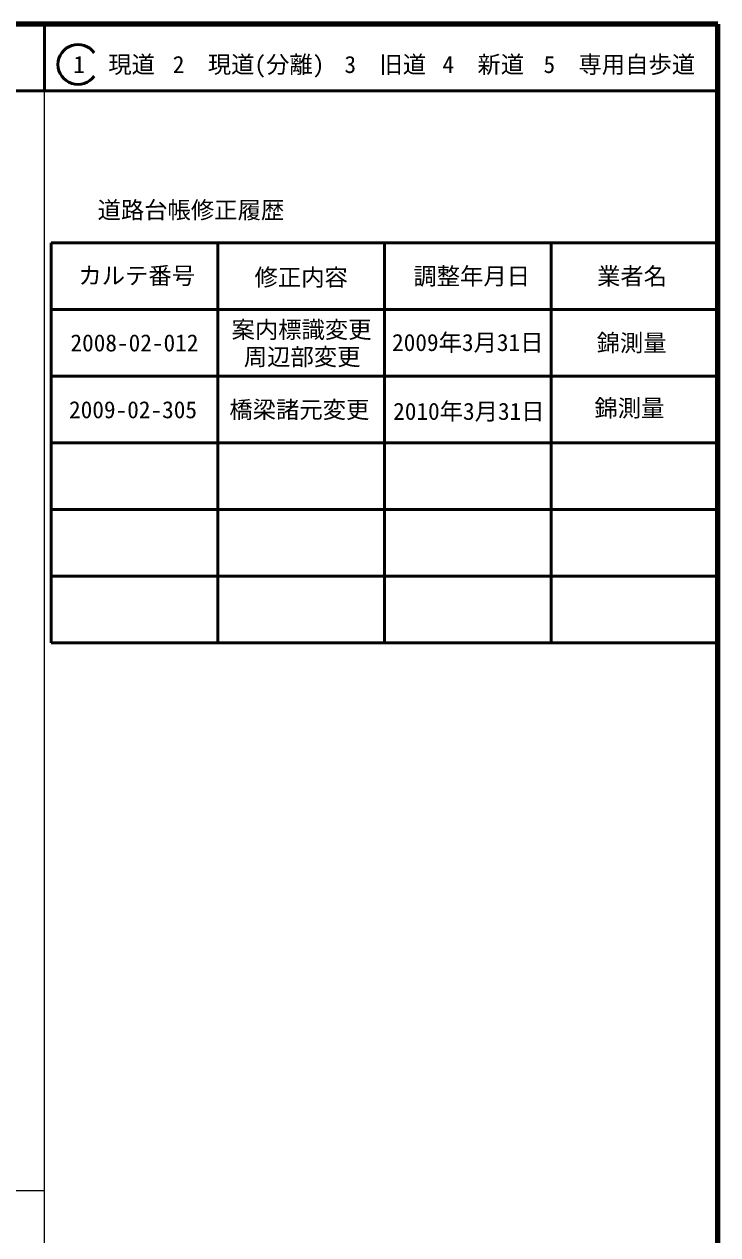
# Model space of a CAD drawing. Units: millimetres on the paper, enlarged 999.8 times. Extents: x 39991 to 679840, y 19995 to 379911.
# Drawn here: x 575829 to 679840, y 198311 to 379911 of the extents above; entities that cross this region are included whole.
import ezdxf
from ezdxf.enums import TextEntityAlignment as Align

# ---------------------------------------------------------------- set-up
doc = ezdxf.new("R2010")
doc.units = ezdxf.units.MM
doc.header["$LTSCALE"] = 999.766
for name, color, linetype, lineweight in [('M-TTL', 2, 'Continuous', 140), ('M-TTL-BAND', 7, 'Continuous', 25), ('M-TTL-FRAM', 2, 'Continuous', 50), ('M-TTL-LINE', 7, 'Continuous', 50)]:
    doc.layers.add(name, color=color, linetype=linetype, lineweight=lineweight)
doc.layers.add('M-TTL-TXT', color=7, linetype='Continuous')
doc.styles.add('ＭＳ ゴシック', font='')
doc.styles.get('ＭＳ ゴシック').set_extended_font_data('MS Gothic')

msp = doc.modelspace()

# ---------------------------------------------------------------- linework, layer by layer
at = {"layer": 'M-TTL'}
for p, q in [((679840.5, 379910.9), (39990.6, 379910.9)), ((679840.5, 19995.3), (679840.5, 379910.9))]:
    msp.add_line(p, q, dxfattribs=at)
at = {"layer": 'M-TTL-BAND'}
for p, q in [((578864.2, 19995.3), (578864.2, 369913.2)), ((39990.6, 204951.9), (578864.2, 204951.9))]:
    msp.add_line(p, q, dxfattribs=at)
at = {"layer": 'M-TTL-FRAM'}
for p, q in [((579864, 347115.2), (579864, 287129.3)), ((579864, 347115.2), (679840.5, 347115.2)), ((579864, 287129.3), (679840.5, 287129.3))]:
    msp.add_line(p, q, dxfattribs=at)
at = {"layer": 'M-TTL-LINE'}
for p, q in [((578864.2, 379910.9), (578864.2, 369913.2)), ((39990.6, 369913.2), (679840.5, 369913.2)), ((604858.1, 347115.2), (604858.1, 287129.3)), ((629852.3, 347115.2), (629852.3, 287129.3)), ((654846.4, 347115.2), (654846.4, 287129.3)), ((579864, 337117.5), (679840.5, 337117.5)), ((579864, 327119.9), (679840.5, 327119.9)), ((579864, 317122.2), (679840.5, 317122.2)), ((579864, 307124.6), (679840.5, 307124.6)), ((579864, 297126.9), (679840.5, 297126.9))]:
    msp.add_line(p, q, dxfattribs=at)
msp.add_arc((583893.8, 373870.3), 2999.3, 35.68533, 324.31467, dxfattribs=at)

# ---------------------------------------------------------------- texts
at = {"layer": 'M-TTL-TXT', "style": 'ＭＳ ゴシック'}
for s, p in [('1\u3000現道', (589309.9, 373870.3)), ('2\u3000現道(分離)', (609475.8, 373870.3)), ('3\u3000旧道', (629973.4, 373870.3)), ('4\u3000新道', (644672.8, 373870.3)), ('5\u3000専用自歩道', (665072.3, 373870.3)), ('道路台帳修正履歴', (600827.4, 352030.7)), ('カルテ番号', (592700.4, 342197)), ('修正内容', (617364.1, 341942.4)), ('調整年月日', (642938.1, 342116.4)), ('業者名', (666978, 342116.4)), ('案内標識変更', (617419.5, 334103.8)), ('2008-02-012', (592361.1, 332110.7)), ('2009年3月31日', (642349.3, 332167.5)), ('錦測量', (666920.4, 332110.7)), ('周辺部変更', (617512.4, 330017.5)), ('2009-02-305', (592148, 322079.2)), ('橋梁諸元変更', (617092.1, 322089.9)), ('2010年3月31日', (642510.5, 321841.6)), ('錦測量', (666585.6, 322321.7))]:
    msp.add_text(s, height=2565, dxfattribs=at).set_placement(p, align=Align.MIDDLE_CENTER)

doc.saveas('drawing.dxf')
